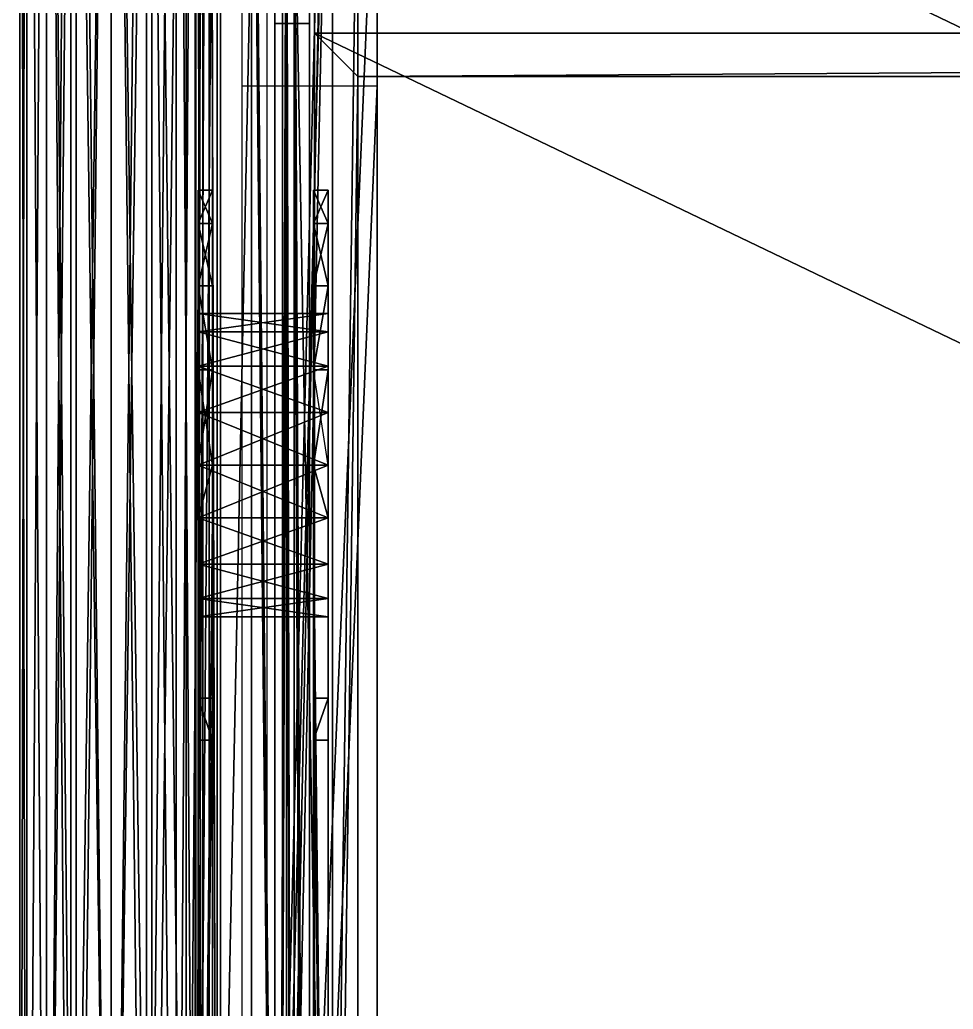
# Model space of a CAD drawing. Header units: centimetres. Extents: x -66.3 to 12.3, y -51.5 to 19.3.
# Drawn here: x -65.47 to -55.78, y -6.65 to 3.63 of the extents above; entities that cross this region are included whole.
import ezdxf

# ---------------------------------------------------------------- set-up
doc = ezdxf.new("R2010")
doc.units = ezdxf.units.CM
for name, color, linetype, true_color in [('chrom', 9, 'Continuous', 0xbebebe), ('reinweiss', 254, 'Continuous', 0xdddddd), ('rubinrot', 246, 'Continuous', 0x87122d)]:
    doc.layers.add(name, color=color, linetype=linetype, true_color=true_color)

# ---------------------------------------------------------------- blocks, each defined once
blk = doc.blocks.new('tablarseitenwinkel350_r_1BD8XMC')
at = {"layer": 'rubinrot'}
for points in [[(-0.2585, -11.675, 4.35), (-0.2585, -11.675, 0.35), (-0.2585, 16.325, 0.35)], [(-0.2585, -11.675, 4.35), (-0.2585, 16.325, 0.35), (-0.2585, 16.325, 4.35)], [(1.1415, 16.325, 4.35), (1.1415, -16.675, 4.35), (-0.2585, -16.675, 4.35)], [(-0.2585, 16.325, 4.35), (1.1415, 16.325, 4.35), (-0.2585, -16.675, 4.35)], [(-0.2585, -14.675, 4.35), (-0.2585, -14.675, 1.15), (-0.2585, -11.675, 0.35)], [(-0.2585, -14.675, 4.35), (-0.2585, -11.675, 0.35), (-0.2585, -11.675, 4.35)], [(-0.2585, -16.675, 4.35), (-0.2585, -14.675, 4.35), (-0.2585, -14.675, 1.15)], [(-0.2585, -16.675, 4.35), (-0.2585, -14.675, 1.15), (-0.2585, -16.675, 1.15)]]:
    blk.add_3dface(points, dxfattribs=at)
blk = doc.blocks.new('ausziehtablar750_350_1BD8XMC')
at = {"layer": 'rubinrot'}
for points in [[(35.3915, -17.225, -0.05), (-35.3915, -17.225, -0.05), (-35.3915, 16.775, -0.05)], [(35.3915, -17.225, -0.05), (-35.3915, 16.775, -0.05), (35.3915, 16.775, -0.05)], [(34.9415, -16.775, 2.75), (35.3915, -17.225, 2.75), (35.3915, 16.775, 2.75)], [(34.9415, -16.775, 2.75), (35.3915, 16.775, 2.75), (34.9415, 16.325, 2.75)], [(35.3915, -17.225, -0.05), (35.3915, -17.225, 2.75), (35.3915, 16.775, 2.75)], [(35.3915, 16.775, 2.75), (35.3915, -17.225, -0.05), (35.3915, 16.775, -0.05)], [(34.9415, 16.325, 2.75), (34.9415, 16.325, 0.05), (34.9415, -16.775, 0.05)], [(34.9415, 16.325, 2.75), (34.9415, -16.775, 0.05), (34.9415, -16.775, 2.75)], [(34.9415, -16.775, 2.75), (-34.9415, -16.775, 2.75), (-35.3915, -17.225, 2.75)], [(35.3915, -17.225, 2.75), (34.9415, -16.775, 2.75), (-35.3915, -17.225, 2.75)], [(34.9415, -16.775, 0.05), (-34.9415, -16.775, 0.05), (-34.9415, -16.775, 2.75)], [(34.9415, -16.775, 2.75), (34.9415, -16.775, 0.05), (-34.9415, -16.775, 2.75)], [(-35.3915, -17.225, -0.05), (35.3915, -17.225, -0.05), (35.3915, -17.225, 2.75)], [(-35.3915, -17.225, -0.05), (35.3915, -17.225, 2.75), (-35.3915, -17.225, 2.75)]]:
    blk.add_3dface(points, dxfattribs=at)
blk = doc.blocks.new('tablarseitenwinkel350_r_1BD8XMC1')
at = {"layer": 'rubinrot'}
for points in [[(-0.2585, -11.675, 4.35), (-0.2585, -11.675, 0.35), (-0.2585, 16.325, 0.35)], [(-0.2585, -11.675, 4.35), (-0.2585, 16.325, 0.35), (-0.2585, 16.325, 4.35)], [(1.1415, 16.325, 4.35), (1.1415, -16.675, 4.35), (-0.2585, -16.675, 4.35)], [(-0.2585, 16.325, 4.35), (1.1415, 16.325, 4.35), (-0.2585, -16.675, 4.35)], [(-0.2585, -14.675, 4.35), (-0.2585, -14.675, 1.15), (-0.2585, -11.675, 0.35)], [(-0.2585, -14.675, 4.35), (-0.2585, -11.675, 0.35), (-0.2585, -11.675, 4.35)]]:
    blk.add_3dface(points, dxfattribs=at)
blk = doc.blocks.new('ausziehtablar750_350_1BD8XMC1')
at = {"layer": 'rubinrot'}
for points in [[(35.3915, -17.225, -0.05), (-35.3915, -17.225, -0.05), (-35.3915, 16.775, -0.05)], [(35.3915, -17.225, -0.05), (-35.3915, 16.775, -0.05), (35.3915, 16.775, -0.05)], [(34.9415, -16.775, 2.75), (35.3915, -17.225, 2.75), (35.3915, 16.775, 2.75)], [(34.9415, -16.775, 2.75), (35.3915, 16.775, 2.75), (34.9415, 16.325, 2.75)], [(35.3915, -17.225, -0.05), (35.3915, -17.225, 2.75), (35.3915, 16.775, 2.75)], [(35.3915, 16.775, 2.75), (35.3915, -17.225, -0.05), (35.3915, 16.775, -0.05)], [(34.9415, 16.325, 2.75), (34.9415, 16.325, 0.05), (34.9415, -16.775, 0.05)], [(34.9415, 16.325, 2.75), (34.9415, -16.775, 0.05), (34.9415, -16.775, 2.75)]]:
    blk.add_3dface(points, dxfattribs=at)
blk = doc.blocks.new('blech350_750_1BD8XMC')
at = {"layer": 'reinweiss'}
for points in [[(-36.6289, -16.367, 0.6717), (-36.367, -16.6289, 0.6717), (-36.367, 16.6289, 0.6718)], [(-36.6289, -16.367, 0.6717), (-36.367, 16.6289, 0.6718), (-36.6289, 16.367, 0.6718)], [(-36.367, 16.6289, 0.6718), (-36.367, -16.6289, 0.6717), (-36.6289, -16.367, 0.6717)], [(-36.6289, 16.367, 0.6718), (-36.367, 16.6289, 0.6718), (-36.6289, -16.367, 0.6717)], [(-36.367, -16.6289, 0.6717), (36.367, -16.6289, 0.6717), (36.367, 16.6289, 0.6718)], [(-36.367, 16.6289, 0.6718), (-36.367, -16.6289, 0.6717), (36.367, 16.6289, 0.6718)], [(36.367, 16.6289, 0.6718), (36.367, -16.6289, 0.6717), (-36.367, -16.6289, 0.6717)], [(36.367, 16.6289, 0.6718), (-36.367, -16.6289, 0.6717), (-36.367, 16.6289, 0.6718)], [(-36.4837, 16.1162, 0.421), (-36.6289, -16.367, 0.6717), (-36.6289, 16.367, 0.6718)], [(-36.6289, 16.367, 0.6718), (-36.6289, -16.367, 0.6717), (-36.4837, 16.1162, 0.421)], [(-36.4837, 16.1162, 0.421), (-36.4837, -16.1162, 0.421), (-36.6289, -16.367, 0.6717)], [(-36.6289, -16.367, 0.6717), (-36.4837, -16.1162, 0.421), (-36.4837, 16.1162, 0.421)], [(-36.4837, 16.1162, 0.421), (-36.4, 15.6953, 0), (-36.4, -15.6953, 0)], [(-36.4837, -16.1162, 0.421), (-36.4837, 16.1162, 0.421), (-36.4, -15.6953, 0)], [(-36.4, -15.6953, 0), (-36.4, 15.6953, 0), (-36.4837, 16.1162, 0.421)], [(-36.4, -15.6953, 0), (-36.4837, 16.1162, 0.421), (-36.4837, -16.1162, 0.421)], [(-36.4837, 15.2743, -0.421), (-36.4, -15.6953, 0), (-36.4, 15.6953, 0)], [(-36.4, 15.6953, 0), (-36.4, -15.6953, 0), (-36.4837, 15.2743, -0.421)], [(-36.4837, 15.2743, -0.421), (-36.7222, 14.9175, -0.7778), (-36.7222, -14.9175, -0.7778)], [(-36.4837, -15.2743, -0.421), (-36.4837, 15.2743, -0.421), (-36.7222, -14.9175, -0.7778)], [(-36.7222, -14.9175, -0.7778), (-36.7222, 14.9175, -0.7778), (-36.4837, 15.2743, -0.421)], [(-36.7222, -14.9175, -0.7778), (-36.4837, 15.2743, -0.421), (-36.4837, -15.2743, -0.421)], [(-36.4837, 15.2743, -0.421), (-36.4837, -15.2743, -0.421), (-36.4, -15.6953, 0)], [(-36.4, -15.6953, 0), (-36.4837, -15.2743, -0.421), (-36.4837, 15.2743, -0.421)]]:
    blk.add_3dface(points, dxfattribs=at)
blk = doc.blocks.new('blech350_750_1BD8XMC1')
at = {"layer": 'reinweiss'}
for points in [[(-36.6289, -16.367, 0.6717), (-36.367, -16.6289, 0.6717), (-36.367, 16.6289, 0.6718)], [(-36.6289, -16.367, 0.6717), (-36.367, 16.6289, 0.6718), (-36.6289, 16.367, 0.6718)], [(-36.367, 16.6289, 0.6718), (-36.367, -16.6289, 0.6717), (-36.6289, -16.367, 0.6717)], [(-36.6289, 16.367, 0.6718), (-36.367, 16.6289, 0.6718), (-36.6289, -16.367, 0.6717)], [(-36.367, -16.6289, 0.6717), (36.367, -16.6289, 0.6717), (36.367, 16.6289, 0.6718)], [(-36.367, 16.6289, 0.6718), (-36.367, -16.6289, 0.6717), (36.367, 16.6289, 0.6718)], [(36.367, 16.6289, 0.6718), (36.367, -16.6289, 0.6717), (-36.367, -16.6289, 0.6717)], [(36.367, 16.6289, 0.6718), (-36.367, -16.6289, 0.6717), (-36.367, 16.6289, 0.6718)], [(-36.4837, 16.1162, 0.421), (-36.6289, -16.367, 0.6717), (-36.6289, 16.367, 0.6718)], [(-36.6289, 16.367, 0.6718), (-36.6289, -16.367, 0.6717), (-36.4837, 16.1162, 0.421)], [(-36.4837, 16.1162, 0.421), (-36.4837, -16.1162, 0.421), (-36.6289, -16.367, 0.6717)], [(-36.6289, -16.367, 0.6717), (-36.4837, -16.1162, 0.421), (-36.4837, 16.1162, 0.421)], [(-36.4837, 16.1162, 0.421), (-36.4, 15.6953, 0), (-36.4, -15.6953, 0)], [(-36.4837, -16.1162, 0.421), (-36.4837, 16.1162, 0.421), (-36.4, -15.6953, 0)], [(-36.4, -15.6953, 0), (-36.4, 15.6953, 0), (-36.4837, 16.1162, 0.421)], [(-36.4, -15.6953, 0), (-36.4837, 16.1162, 0.421), (-36.4837, -16.1162, 0.421)], [(-36.4837, 15.2743, -0.421), (-36.4, -15.6953, 0), (-36.4, 15.6953, 0)], [(-36.4, 15.6953, 0), (-36.4, -15.6953, 0), (-36.4837, 15.2743, -0.421)], [(-36.4837, 15.2743, -0.421), (-36.7222, 14.9175, -0.7778), (-36.7222, -14.9175, -0.7778)], [(-36.4837, -15.2743, -0.421), (-36.4837, 15.2743, -0.421), (-36.7222, -14.9175, -0.7778)], [(-36.7222, -14.9175, -0.7778), (-36.7222, 14.9175, -0.7778), (-36.4837, 15.2743, -0.421)], [(-36.7222, -14.9175, -0.7778), (-36.4837, 15.2743, -0.421), (-36.4837, -15.2743, -0.421)], [(-36.4837, 15.2743, -0.421), (-36.4837, -15.2743, -0.421), (-36.4, -15.6953, 0)], [(-36.4, -15.6953, 0), (-36.4837, -15.2743, -0.421), (-36.4837, 15.2743, -0.421)]]:
    blk.add_3dface(points, dxfattribs=at)
blk = doc.blocks.new('blech350_350_1BD8XMC1')
at = {"layer": 'reinweiss'}
for points in [[(-14.9175, 16.7222, -0.7778), (-15.2743, 16.4837, -0.421), (15.2743, 16.4837, -0.421)], [(15.2743, 16.4837, -0.421), (-15.2743, 16.4837, -0.421), (-14.9175, 16.7222, -0.7778)], [(14.9175, 16.7222, -0.7778), (-14.9175, 16.7222, -0.7778), (15.2743, 16.4837, -0.421)], [(15.2743, 16.4837, -0.421), (-14.9175, 16.7222, -0.7778), (14.9175, 16.7222, -0.7778)], [(-16.367, 16.6289, 0.6718), (16.367, 16.6289, 0.6718), (16.1162, 16.4837, 0.421)], [(-16.367, 16.6289, 0.6718), (16.1162, 16.4837, 0.421), (-16.1162, 16.4837, 0.421)], [(-16.367, -16.6289, 0.6717), (16.367, -16.6289, 0.6717), (16.367, 16.6289, 0.6718)], [(-16.367, 16.6289, 0.6718), (-16.367, -16.6289, 0.6717), (16.367, 16.6289, 0.6718)], [(16.1162, 16.4837, 0.421), (16.367, 16.6289, 0.6718), (-16.367, 16.6289, 0.6718)], [(-16.1162, 16.4837, 0.421), (16.1162, 16.4837, 0.421), (-16.367, 16.6289, 0.6718)], [(16.367, 16.6289, 0.6718), (16.367, -16.6289, 0.6717), (-16.367, -16.6289, 0.6717)], [(16.367, 16.6289, 0.6718), (-16.367, -16.6289, 0.6717), (-16.367, 16.6289, 0.6718)], [(-15.6953, 16.4, 0), (-16.1162, 16.4837, 0.421), (16.1162, 16.4837, 0.421)], [(16.1162, 16.4837, 0.421), (-16.1162, 16.4837, 0.421), (-15.6953, 16.4, 0)], [(15.6953, 16.4, 0), (-15.6953, 16.4, 0), (16.1162, 16.4837, 0.421)], [(-15.6953, 16.4, 0), (15.6953, 16.4, 0), (15.2743, 16.4837, -0.421)], [(-15.6953, 16.4, 0), (15.2743, 16.4837, -0.421), (-15.2743, 16.4837, -0.421)], [(16.1162, 16.4837, 0.421), (-15.6953, 16.4, 0), (15.6953, 16.4, 0)], [(15.2743, 16.4837, -0.421), (15.6953, 16.4, 0), (-15.6953, 16.4, 0)], [(-15.2743, 16.4837, -0.421), (15.2743, 16.4837, -0.421), (-15.6953, 16.4, 0)], [(15.6953, -16.4, 0), (16.1162, -16.4837, 0.421), (-16.1162, -16.4837, 0.421)], [(-15.6953, -16.4, 0), (15.6953, -16.4, 0), (-16.1162, -16.4837, 0.421)], [(-16.1162, -16.4837, 0.421), (16.1162, -16.4837, 0.421), (15.6953, -16.4, 0)], [(-16.1162, -16.4837, 0.421), (15.6953, -16.4, 0), (-15.6953, -16.4, 0)], [(15.6953, -16.4, 0), (-15.6953, -16.4, 0), (-15.2743, -16.4837, -0.421)], [(-15.2743, -16.4837, -0.421), (-15.6953, -16.4, 0), (15.6953, -16.4, 0)], [(15.6953, -16.4, 0), (-15.2743, -16.4837, -0.421), (15.2743, -16.4837, -0.421)], [(15.2743, -16.4837, -0.421), (-15.2743, -16.4837, -0.421), (15.6953, -16.4, 0)], [(16.367, -16.6289, 0.6717), (-16.367, -16.6289, 0.6717), (-16.1162, -16.4837, 0.421)], [(-16.1162, -16.4837, 0.421), (-16.367, -16.6289, 0.6717), (16.367, -16.6289, 0.6717)], [(16.367, -16.6289, 0.6717), (-16.1162, -16.4837, 0.421), (16.1162, -16.4837, 0.421)], [(16.1162, -16.4837, 0.421), (-16.1162, -16.4837, 0.421), (16.367, -16.6289, 0.6717)], [(14.9175, -16.7222, -0.7778), (15.2743, -16.4837, -0.421), (-15.2743, -16.4837, -0.421)], [(-14.9175, -16.7222, -0.7778), (14.9175, -16.7222, -0.7778), (-15.2743, -16.4837, -0.421)], [(-15.2743, -16.4837, -0.421), (15.2743, -16.4837, -0.421), (14.9175, -16.7222, -0.7778)], [(-15.2743, -16.4837, -0.421), (14.9175, -16.7222, -0.7778), (-14.9175, -16.7222, -0.7778)]]:
    blk.add_3dface(points, dxfattribs=at)
blk = doc.blocks.new('GeometrySelector_1BD8XMC3')
for points in [[(-0.877686, 16.367, 0.363549), (-0.95, 16.367, 0), (-0.95, -16.367, 0)], [(-0.877686, 16.367, 0.363549), (-0.95, -16.367, 0), (-0.877686, -16.367, 0.363549)], [(-0.95, 16.367, 0), (-0.877686, 16.367, -0.363549), (-0.877686, -16.367, -0.363549)], [(-0.95, 16.367, 0), (-0.877686, -16.367, -0.363549), (-0.95, -16.367, 0)], [(-0.671751, 16.367, 0.671751), (-0.877686, 16.367, 0.363549), (-0.877686, -16.367, 0.363549)], [(-0.671751, 16.367, 0.671751), (-0.877686, -16.367, 0.363549), (-0.671751, -16.367, 0.671751)], [(-0.877686, 16.367, -0.363549), (-0.671751, 16.367, -0.671751), (-0.671751, -16.367, -0.671751)], [(-0.877686, 16.367, -0.363549), (-0.671751, -16.367, -0.671751), (-0.877686, -16.367, -0.363549)], [(-0.363549, 16.367, 0.877686), (-0.671751, 16.367, 0.671751), (-0.671751, -16.367, 0.671751)], [(-0.363549, 16.367, 0.877686), (-0.671751, -16.367, 0.671751), (-0.363549, -16.367, 0.877686)], [(-0.671751, 16.367, -0.671751), (-0.363549, 16.367, -0.877686), (-0.363549, -16.367, -0.877686)], [(-0.671751, 16.367, -0.671751), (-0.363549, -16.367, -0.877686), (-0.671751, -16.367, -0.671751)], [(0, 16.367, 0.95), (-0.363549, 16.367, 0.877686), (-0.363549, -16.367, 0.877686)], [(0, 16.367, 0.95), (-0.363549, -16.367, 0.877686), (0, -16.367, 0.95)], [(-0.363549, 16.367, -0.877686), (0, 16.367, -0.95), (0, -16.367, -0.95)], [(-0.363549, 16.367, -0.877686), (0, -16.367, -0.95), (-0.363549, -16.367, -0.877686)], [(0, 16.367, -0.95), (0.363549, 16.367, -0.877686), (0.363549, -16.367, -0.877686)], [(0, 16.367, -0.95), (0.363549, -16.367, -0.877686), (0, -16.367, -0.95)], [(0.363549, 16.367, 0.877686), (0, 16.367, 0.95), (0, -16.367, 0.95)], [(0.363549, 16.367, 0.877686), (0, -16.367, 0.95), (0.363549, -16.367, 0.877686)], [(0.363549, 16.367, -0.877686), (0.671751, 16.367, -0.671751), (0.671751, -16.367, -0.671751)], [(0.363549, 16.367, -0.877686), (0.671751, -16.367, -0.671751), (0.363549, -16.367, -0.877686)], [(0.671751, 16.367, 0.671751), (0.363549, 16.367, 0.877686), (0.363549, -16.367, 0.877686)], [(0.671751, 16.367, 0.671751), (0.363549, -16.367, 0.877686), (0.671751, -16.367, 0.671751)], [(0.671751, 16.367, -0.671751), (0.877686, 16.367, -0.363549), (0.877686, -16.367, -0.363549)], [(0.671751, 16.367, -0.671751), (0.877686, -16.367, -0.363549), (0.671751, -16.367, -0.671751)], [(0.877686, 16.367, 0.363549), (0.671751, 16.367, 0.671751), (0.671751, -16.367, 0.671751)], [(0.877686, 16.367, 0.363549), (0.671751, -16.367, 0.671751), (0.877686, -16.367, 0.363549)], [(0.877686, 16.367, -0.363549), (0.95, 16.367, 0), (0.95, -16.367, 0)], [(0.877686, 16.367, -0.363549), (0.95, -16.367, 0), (0.877686, -16.367, -0.363549)], [(0.95, 16.367, 0), (0.877686, 16.367, 0.363549), (0.877686, -16.367, 0.363549)], [(0.95, 16.367, 0), (0.877686, -16.367, 0.363549), (0.95, -16.367, 0)]]:
    blk.add_3dface(points)
blk = doc.blocks.new('rohr350_1BD8XMC')
at = {"layer": 'chrom'}
blk.add_blockref('GeometrySelector_1BD8XMC3', (0, 0), dxfattribs=at)
blk = doc.blocks.new('rohr350_1BD8XMC3')
at = {"layer": 'chrom'}
blk.add_blockref('GeometrySelector_1BD8XMC3', (0, 0), dxfattribs=at)

msp = doc.modelspace()

# ---------------------------------------------------------------- linework, layer by layer
at = {"layer": 'chrom'}
for points in [[(-62.82, 16.675, 15.55), (-62.82, -16.675, 15.55), (-63.5, -16.675, 15.75)], [(-63.5, 16.675, 15.75), (-62.82, 16.675, 15.55), (-63.5, -16.675, 15.75)], [(-62.82, 16.675, 20.45), (-62.82, -16.675, 20.45), (-63.5, -16.675, 20.25)], [(-63.5, 16.675, 20.25), (-62.82, 16.675, 20.45), (-63.5, -16.675, 20.25)], [(-63.5, -16.675, 20.25), (-63.5, 16.675, 20.25), (-63.5, 16.675, 15.75)], [(-63.5, -16.675, 15.75), (-63.5, -16.675, 20.25), (-63.5, 16.675, 15.75)], [(-62.82, 16.675, 24.55), (-62.82, -16.675, 24.55), (-63.5, -16.675, 24.75)], [(-63.5, 16.675, 24.75), (-62.82, 16.675, 24.55), (-63.5, -16.675, 24.75)], [(-62.82, 16.675, 29.45), (-62.82, -16.675, 29.45), (-63.5, -16.675, 29.25)], [(-63.5, 16.675, 29.25), (-62.82, 16.675, 29.45), (-63.5, -16.675, 29.25)], [(-63.5, -16.675, 29.25), (-63.5, 16.675, 29.25), (-63.5, 16.675, 24.75)], [(-63.5, -16.675, 24.75), (-63.5, -16.675, 29.25), (-63.5, 16.675, 24.75)], [(-62.82, 16.675, 15.55), (-62.22, 16.675, 15.55), (-62.22, -16.675, 15.55)], [(-62.82, 16.675, 15.55), (-62.22, -16.675, 15.55), (-62.82, -16.675, 15.55)], [(-62.82, 16.675, 20.45), (-62.22, 16.675, 20.45), (-62.22, -16.675, 20.45)], [(-62.82, 16.675, 20.45), (-62.22, -16.675, 20.45), (-62.82, -16.675, 20.45)], [(-62.82, 16.675, 24.55), (-62.22, 16.675, 24.55), (-62.22, -16.675, 24.55)], [(-62.82, 16.675, 24.55), (-62.22, -16.675, 24.55), (-62.82, -16.675, 24.55)], [(-62.82, 16.675, 29.45), (-62.22, 16.675, 29.45), (-62.22, -16.675, 29.45)], [(-62.82, 16.675, 29.45), (-62.22, -16.675, 29.45), (-62.82, -16.675, 29.45)], [(-62.22, 16.675, 15.75), (-62.22, -16.675, 15.75), (-62.22, -16.675, 15.55)], [(-62.22, 16.675, 15.55), (-62.22, 16.675, 15.75), (-62.22, -16.675, 15.55)], [(-62.22, -16.675, 20.45), (-62.22, -16.675, 20.25), (-62.22, 16.675, 20.25)], [(-62.22, -16.675, 20.45), (-62.22, 16.675, 20.25), (-62.22, 16.675, 20.45)], [(-62.22, 16.675, 24.75), (-62.22, -16.675, 24.75), (-62.22, -16.675, 24.55)], [(-62.22, 16.675, 24.55), (-62.22, 16.675, 24.75), (-62.22, -16.675, 24.55)], [(-62.22, -16.675, 29.45), (-62.22, -16.675, 29.25), (-62.22, 16.675, 29.25)], [(-62.22, -16.675, 29.45), (-62.22, 16.675, 29.25), (-62.22, 16.675, 29.45)], [(-62.22, 10.798, 25.15), (-62.22, -21.902, 25.15), (-63.06, -21.902, 25.15)], [(-63.06, 10.798, 25.15), (-62.22, 10.798, 25.15), (-63.06, -21.902, 25.15)], [(-62.74, -21.902, 26.55), (-62.74, 10.798, 26.55), (-63.06, 10.798, 26.35)], [(-63.06, -21.902, 26.35), (-62.74, -21.902, 26.55), (-63.06, 10.798, 26.35)], [(-63.06, -21.902, 25.15), (-63.06, -21.902, 26.35), (-63.06, 10.798, 26.35)], [(-63.06, -21.902, 25.15), (-63.06, 10.798, 26.35), (-63.06, 10.798, 25.15)], [(-62.74, -21.902, 27.45), (-62.74, 10.798, 27.45), (-63.06, 10.798, 27.65)], [(-63.06, -21.902, 27.65), (-62.74, -21.902, 27.45), (-63.06, 10.798, 27.65)], [(-63.06, -21.902, 28.85), (-63.06, -21.902, 27.65), (-63.06, 10.798, 27.65)], [(-63.06, -21.902, 28.85), (-63.06, 10.798, 27.65), (-63.06, 10.798, 28.85)], [(-63.06, -21.902, 28.85), (-62.22, -21.902, 28.85), (-62.22, 10.798, 28.85)], [(-63.06, -21.902, 28.85), (-62.22, 10.798, 28.85), (-63.06, 10.798, 28.85)], [(-62.22, 10.798, 28.65), (-62.22, -21.902, 28.65), (-62.9, -21.902, 28.65)], [(-62.9, 10.798, 28.65), (-62.22, 10.798, 28.65), (-62.9, -21.902, 28.65)], [(-62.74, -21.902, 27.45), (-62.74, -21.902, 26.55), (-62.74, 10.798, 26.55)], [(-62.74, -21.902, 27.45), (-62.74, 10.798, 26.55), (-62.74, 10.798, 27.45)], [(-62.22, 10.798, 25.15), (-62.22, 10.798, 25.35), (-62.22, -21.902, 25.35)], [(-62.22, 10.798, 25.15), (-62.22, -21.902, 25.35), (-62.22, -21.902, 25.15)], [(-62.22, -21.902, 28.65), (-62.22, 10.798, 28.65), (-62.22, 10.798, 28.85)], [(-62.22, -21.902, 28.85), (-62.22, -21.902, 28.65), (-62.22, 10.798, 28.85)], [(-62.22, 9.157, 16.15), (-62.22, -23.543, 16.15), (-63.06, -23.543, 16.15)], [(-63.06, 9.157, 16.15), (-62.22, 9.157, 16.15), (-63.06, -23.543, 16.15)], [(-62.74, -23.543, 17.55), (-62.74, 9.157, 17.55), (-63.06, 9.157, 17.35)], [(-63.06, -23.543, 17.35), (-62.74, -23.543, 17.55), (-63.06, 9.157, 17.35)], [(-63.06, -23.543, 16.15), (-63.06, -23.543, 17.35), (-63.06, 9.157, 17.35)], [(-63.06, -23.543, 16.15), (-63.06, 9.157, 17.35), (-63.06, 9.157, 16.15)], [(-62.74, -23.543, 18.45), (-62.74, 9.157, 18.45), (-63.06, 9.157, 18.65)], [(-63.06, -23.543, 18.65), (-62.74, -23.543, 18.45), (-63.06, 9.157, 18.65)], [(-63.06, -23.543, 19.85), (-63.06, -23.543, 18.65), (-63.06, 9.157, 18.65)], [(-63.06, -23.543, 19.85), (-63.06, 9.157, 18.65), (-63.06, 9.157, 19.85)], [(-63.06, -23.543, 19.85), (-62.22, -23.543, 19.85), (-62.22, 9.157, 19.85)], [(-63.06, -23.543, 19.85), (-62.22, 9.157, 19.85), (-63.06, 9.157, 19.85)], [(-62.22, 9.157, 19.65), (-62.22, -23.543, 19.65), (-62.9, -23.543, 19.65)], [(-62.9, 9.157, 19.65), (-62.22, 9.157, 19.65), (-62.9, -23.543, 19.65)], [(-62.74, -23.543, 18.45), (-62.74, -23.543, 17.55), (-62.74, 9.157, 17.55)], [(-62.74, -23.543, 18.45), (-62.74, 9.157, 17.55), (-62.74, 9.157, 18.45)], [(-62.22, 9.157, 16.15), (-62.22, 9.157, 16.35), (-62.22, -23.543, 16.35)], [(-62.22, 9.157, 16.15), (-62.22, -23.543, 16.35), (-62.22, -23.543, 16.15)], [(-62.22, -23.543, 19.65), (-62.22, 9.157, 19.65), (-62.22, 9.157, 19.85)], [(-62.22, -23.543, 19.85), (-62.22, -23.543, 19.65), (-62.22, 9.157, 19.85)], [(-62.82, -27.13, 25.85), (-62.82, 6.87, 25.85), (-62.7, 6.87, 25.85)], [(-62.7, -27.13, 25.85), (-62.82, -27.13, 25.85), (-62.7, 6.87, 25.85)], [(-62.82, -27.13, 25.85), (-62.82, -27.13, 26.05), (-62.82, 6.87, 26.05)], [(-62.82, -27.13, 25.85), (-62.82, 6.87, 26.05), (-62.82, 6.87, 25.85)], [(-62.82, 6.87, 27.95), (-62.82, -27.13, 27.95), (-62.82, -27.13, 28.15)], [(-62.82, 6.87, 28.15), (-62.82, 6.87, 27.95), (-62.82, -27.13, 28.15)], [(-62.7, 6.87, 28.15), (-62.82, 6.87, 28.15), (-62.82, -27.13, 28.15)], [(-62.7, 6.87, 28.15), (-62.82, -27.13, 28.15), (-62.7, -27.13, 28.15)], [(-62.62, -27.13, 25.75), (-62.7, -27.13, 25.85), (-62.7, 6.87, 25.85)], [(-62.62, -27.13, 25.75), (-62.7, 6.87, 25.85), (-62.62, 6.87, 25.75)], [(-62.7, 6.87, 28.15), (-62.7, -27.13, 28.15), (-62.62, -27.13, 28.25)], [(-62.62, 6.87, 28.25), (-62.7, 6.87, 28.15), (-62.62, -27.13, 28.25)], [(-62.62, 6.87, 25.75), (-62.46, 6.87, 25.75), (-62.46, -27.13, 25.75)], [(-62.62, 6.87, 25.75), (-62.46, -27.13, 25.75), (-62.62, -27.13, 25.75)], [(-62.46, -27.13, 28.25), (-62.46, 6.87, 28.25), (-62.62, 6.87, 28.25)], [(-62.62, -27.13, 28.25), (-62.46, -27.13, 28.25), (-62.62, 6.87, 28.25)], [(-62.46, 6.87, 28.25), (-62.46, -27.13, 28.25), (-62.46, -27.13, 25.75)], [(-62.46, 6.87, 25.75), (-62.46, 6.87, 28.25), (-62.46, -27.13, 25.75)], [(-62.7, 3.589, 16.85), (-62.82, 3.589, 16.85), (-62.82, 3.589, 17.05)], [(-62.7, 3.589, 16.85), (-62.82, 3.589, 17.05), (-62.7, 3.589, 17.05)], [(-62.82, -30.411, 16.85), (-62.82, 3.589, 16.85), (-62.7, 3.589, 16.85)], [(-62.7, -30.411, 16.85), (-62.82, -30.411, 16.85), (-62.7, 3.589, 16.85)], [(-62.82, -30.411, 16.85), (-62.82, -30.411, 17.05), (-62.82, 3.589, 17.05)], [(-62.82, -30.411, 16.85), (-62.82, 3.589, 17.05), (-62.82, 3.589, 16.85)], [(-62.82, 3.589, 18.95), (-62.82, -30.411, 18.95), (-62.82, -30.411, 19.15)], [(-62.82, 3.589, 19.15), (-62.82, 3.589, 18.95), (-62.82, -30.411, 19.15)], [(-62.7, 3.589, 19.15), (-62.82, 3.589, 19.15), (-62.82, -30.411, 19.15)], [(-62.7, 3.589, 19.15), (-62.82, -30.411, 19.15), (-62.7, -30.411, 19.15)], [(-62.82, 3.589, 18.95), (-62.82, 3.589, 19.15), (-62.7, 3.589, 19.15)], [(-62.7, 3.589, 18.95), (-62.82, 3.589, 18.95), (-62.7, 3.589, 19.15)], [(-62.62, 3.589, 16.75), (-62.7, 3.589, 16.85), (-62.7, 3.589, 17.05)], [(-62.62, 3.589, 16.75), (-62.7, 3.589, 17.05), (-62.62, 3.589, 16.95)], [(-62.62, -30.411, 16.75), (-62.7, -30.411, 16.85), (-62.7, 3.589, 16.85)], [(-62.62, -30.411, 16.75), (-62.7, 3.589, 16.85), (-62.62, 3.589, 16.75)], [(-62.7, 3.589, 19.15), (-62.7, -30.411, 19.15), (-62.62, -30.411, 19.25)], [(-62.62, 3.589, 19.25), (-62.7, 3.589, 19.15), (-62.62, -30.411, 19.25)], [(-62.7, 3.589, 18.95), (-62.7, 3.589, 19.15), (-62.62, 3.589, 19.25)], [(-62.62, 3.589, 19.05), (-62.7, 3.589, 18.95), (-62.62, 3.589, 19.25)], [(-62.46, 3.589, 16.75), (-62.62, 3.589, 16.75), (-62.62, 3.589, 16.95)], [(-62.46, 3.589, 16.75), (-62.62, 3.589, 16.95), (-62.54, 3.589, 16.95)], [(-62.62, 3.589, 16.75), (-62.46, 3.589, 16.75), (-62.46, -30.411, 16.75)], [(-62.62, 3.589, 16.75), (-62.46, -30.411, 16.75), (-62.62, -30.411, 16.75)], [(-62.46, -30.411, 19.25), (-62.46, 3.589, 19.25), (-62.62, 3.589, 19.25)], [(-62.62, -30.411, 19.25), (-62.46, -30.411, 19.25), (-62.62, 3.589, 19.25)], [(-62.62, 3.589, 19.05), (-62.62, 3.589, 19.25), (-62.46, 3.589, 19.25)], [(-62.54, 3.589, 19.05), (-62.62, 3.589, 19.05), (-62.46, 3.589, 19.25)], [(-62.54, 3.589, 16.95), (-62.54, 3.589, 19.05), (-62.46, 3.589, 19.25)], [(-62.46, 3.589, 16.75), (-62.54, 3.589, 16.95), (-62.46, 3.589, 19.25)], [(-62.46, 3.589, 19.25), (-62.46, -30.411, 19.25), (-62.46, -30.411, 16.75)], [(-62.46, 3.589, 16.75), (-62.46, 3.589, 19.25), (-62.46, -30.411, 16.75)], [(-63.617, 1.856, 7.754), (-63.617, 0.576, 7.528), (-63.617, 0.386, 8.05)], [(-63.617, 1.511, 8.7), (-63.617, 1.856, 7.754), (-63.617, 0.386, 8.05)], [(-63.617, 1.856, 6.746), (-63.617, 0.576, 6.972), (-63.617, 0.576, 7.528)], [(-63.617, 1.856, 7.754), (-63.617, 1.856, 6.746), (-63.617, 0.576, 7.528)], [(-63.617, 1.856, 6.746), (-63.617, 1.511, 5.8), (-63.617, 0.576, 6.972)], [(-63.617, 1.511, 8.7), (-63.467, 1.511, 8.7), (-63.467, 1.856, 7.754)], [(-63.617, 1.511, 8.7), (-63.467, 1.856, 7.754), (-63.617, 1.856, 7.754)], [(-63.617, 1.856, 7.754), (-63.467, 1.856, 7.754), (-63.467, 1.856, 6.746)], [(-63.617, 1.856, 7.754), (-63.467, 1.856, 6.746), (-63.617, 1.856, 6.746)], [(-63.617, 1.856, 6.746), (-63.467, 1.856, 6.746), (-63.467, 1.511, 5.8)], [(-63.617, 1.856, 6.746), (-63.467, 1.511, 5.8), (-63.617, 1.511, 5.8)], [(-63.467, 0.576, 6.972), (-63.467, 1.511, 5.8), (-63.467, 1.856, 6.746)], [(-63.467, 0.576, 7.528), (-63.467, 0.576, 6.972), (-63.467, 1.856, 6.746)], [(-63.467, 0.576, 7.528), (-63.467, 1.856, 6.746), (-63.467, 1.856, 7.754)], [(-63.467, 0.386, 8.05), (-63.467, 0.576, 7.528), (-63.467, 1.856, 7.754)], [(-63.467, 0.386, 8.05), (-63.467, 1.856, 7.754), (-63.467, 1.511, 8.7)], [(-62.417, 1.511, 5.8), (-62.417, 1.856, 6.746), (-62.267, 1.856, 6.746)], [(-62.267, 1.511, 5.8), (-62.417, 1.511, 5.8), (-62.267, 1.856, 6.746)], [(-62.417, 1.856, 6.746), (-62.417, 1.856, 7.754), (-62.267, 1.856, 7.754)], [(-62.267, 1.856, 6.746), (-62.417, 1.856, 6.746), (-62.267, 1.856, 7.754)], [(-62.417, 1.856, 7.754), (-62.417, 1.511, 8.7), (-62.267, 1.511, 8.7)], [(-62.267, 1.856, 7.754), (-62.417, 1.856, 7.754), (-62.267, 1.511, 8.7)], [(-62.417, 1.856, 7.754), (-62.417, 0.576, 7.528), (-62.417, 0.386, 8.05)], [(-62.417, 1.511, 8.7), (-62.417, 1.856, 7.754), (-62.417, 0.386, 8.05)], [(-62.417, 1.856, 6.746), (-62.417, 0.576, 6.972), (-62.417, 0.576, 7.528)], [(-62.417, 1.856, 7.754), (-62.417, 1.856, 6.746), (-62.417, 0.576, 7.528)], [(-62.417, 1.856, 6.746), (-62.417, 1.511, 5.8), (-62.417, 0.576, 6.972)], [(-62.267, 0.576, 6.972), (-62.267, 1.511, 5.8), (-62.267, 1.856, 6.746)], [(-62.267, 0.576, 7.528), (-62.267, 0.576, 6.972), (-62.267, 1.856, 6.746)], [(-62.267, 0.576, 7.528), (-62.267, 1.856, 6.746), (-62.267, 1.856, 7.754)], [(-62.267, 0.386, 8.05), (-62.267, 0.576, 7.528), (-62.267, 1.856, 7.754)], [(-62.267, 0.386, 8.05), (-62.267, 1.856, 7.754), (-62.267, 1.511, 8.7)], [(-63.617, 0.386, 8.05), (-63.617, 0.864, 9.472), (-63.617, 1.511, 8.7)], [(-63.617, 1.511, 5.8), (-63.617, 0.386, 6.45), (-63.617, 0.576, 6.972)], [(-63.617, 1.511, 5.8), (-63.617, 0.864, 5.028), (-63.617, 0.386, 6.45)], [(-63.617, 0.864, 9.472), (-63.467, 0.864, 9.472), (-63.467, 1.511, 8.7)], [(-63.617, 0.864, 9.472), (-63.467, 1.511, 8.7), (-63.617, 1.511, 8.7)], [(-63.467, 0.864, 5.028), (-63.617, 0.864, 5.028), (-63.617, 1.511, 5.8)], [(-63.467, 1.511, 5.8), (-63.467, 0.864, 5.028), (-63.617, 1.511, 5.8)], [(-63.467, 0.386, 6.45), (-63.467, 0.864, 5.028), (-63.467, 1.511, 5.8)], [(-63.467, 0.576, 6.972), (-63.467, 0.386, 6.45), (-63.467, 1.511, 5.8)], [(-63.467, 1.511, 8.7), (-63.467, 0.864, 9.472), (-63.467, 0.386, 8.05)], [(-62.267, 1.511, 5.8), (-62.267, 0.864, 5.028), (-62.417, 0.864, 5.028)], [(-62.267, 1.511, 5.8), (-62.417, 0.864, 5.028), (-62.417, 1.511, 5.8)], [(-62.417, 1.511, 8.7), (-62.417, 0.864, 9.472), (-62.267, 0.864, 9.472)], [(-62.267, 1.511, 8.7), (-62.417, 1.511, 8.7), (-62.267, 0.864, 9.472)], [(-62.417, 0.386, 8.05), (-62.417, 0.864, 9.472), (-62.417, 1.511, 8.7)], [(-62.417, 1.511, 5.8), (-62.417, 0.386, 6.45), (-62.417, 0.576, 6.972)], [(-62.417, 1.511, 5.8), (-62.417, 0.864, 5.028), (-62.417, 0.386, 6.45)], [(-62.267, 0.386, 6.45), (-62.267, 0.864, 5.028), (-62.267, 1.511, 5.8)], [(-62.267, 0.576, 6.972), (-62.267, 0.386, 6.45), (-62.267, 1.511, 5.8)], [(-62.267, 0.386, 8.05), (-62.267, 0.864, 9.472), (-62.267, 1.511, 8.7)], [(-63.617, 0.864, 9.472), (-63.617, 0.028, 8.476), (-63.617, -0.453, 8.754)], [(-63.617, -0.008, 9.975), (-63.617, 0.864, 9.472), (-63.617, -0.453, 8.754)], [(-63.617, 0.386, 8.05), (-63.617, 0.028, 8.476), (-63.617, 0.864, 9.472)], [(-63.617, 0.864, 5.028), (-63.617, 0.028, 6.024), (-63.617, 0.386, 6.45)], [(-63.617, 0.864, 5.028), (-63.617, -0.008, 4.525), (-63.617, 0.028, 6.024)], [(-63.617, 0.864, 9.472), (-63.617, -0.008, 9.975), (-63.467, -0.008, 9.975)], [(-63.467, 0.864, 9.472), (-63.617, 0.864, 9.472), (-63.467, -0.008, 9.975)], [(-63.617, 0.864, 5.028), (-63.467, 0.864, 5.028), (-63.467, -0.008, 4.525)], [(-63.617, 0.864, 5.028), (-63.467, -0.008, 4.525), (-63.617, -0.008, 4.525)], [(-63.467, 0.028, 6.024), (-63.467, -0.008, 4.525), (-63.467, 0.864, 5.028)], [(-63.467, 0.386, 6.45), (-63.467, 0.028, 6.024), (-63.467, 0.864, 5.028)], [(-63.467, 0.864, 9.472), (-63.467, 0.028, 8.476), (-63.467, 0.386, 8.05)], [(-63.467, 0.864, 9.472), (-63.467, 0.028, 8.476), (-63.467, -0.453, 8.754)], [(-63.467, -0.453, 8.754), (-63.467, 0.864, 9.472), (-63.467, -0.008, 9.975)], [(-62.417, -0.008, 4.525), (-62.417, 0.864, 5.028), (-62.267, 0.864, 5.028)], [(-62.267, -0.008, 4.525), (-62.417, -0.008, 4.525), (-62.267, 0.864, 5.028)], [(-62.417, -0.008, 9.975), (-62.267, -0.008, 9.975), (-62.267, 0.864, 9.472)], [(-62.417, -0.008, 9.975), (-62.267, 0.864, 9.472), (-62.417, 0.864, 9.472)], [(-62.417, 0.864, 9.472), (-62.417, 0.028, 8.476), (-62.417, -0.453, 8.754)], [(-62.417, -0.008, 9.975), (-62.417, 0.864, 9.472), (-62.417, -0.453, 8.754)], [(-62.417, 0.386, 8.05), (-62.417, 0.028, 8.476), (-62.417, 0.864, 9.472)], [(-62.417, 0.864, 5.028), (-62.417, 0.028, 6.024), (-62.417, 0.386, 6.45)], [(-62.417, 0.864, 5.028), (-62.417, -0.008, 4.525), (-62.417, 0.028, 6.024)], [(-62.267, 0.028, 6.024), (-62.267, -0.008, 4.525), (-62.267, 0.864, 5.028)], [(-62.267, 0.386, 6.45), (-62.267, 0.028, 6.024), (-62.267, 0.864, 5.028)], [(-62.267, 0.386, 8.05), (-62.267, 0.028, 8.476), (-62.267, 0.864, 9.472)], [(-62.267, -0.453, 8.754), (-62.267, 0.028, 8.476), (-62.267, 0.864, 9.472)], [(-62.267, -0.453, 8.754), (-62.267, 0.864, 9.472), (-62.267, -0.008, 9.975)], [(-62.267, 0.576, 7.528), (-62.267, 0.576, 6.972), (-63.617, 0.576, 6.972)], [(-62.267, 0.576, 7.528), (-63.617, 0.576, 6.972), (-63.617, 0.576, 7.528)], [(-63.617, 0.386, 8.05), (-63.617, 0.576, 7.528), (-62.267, 0.576, 7.528)], [(-63.617, 0.386, 8.05), (-62.267, 0.576, 7.528), (-62.267, 0.386, 8.05)], [(-62.267, 0.576, 6.972), (-62.267, 0.386, 6.45), (-63.617, 0.386, 6.45)], [(-63.617, 0.576, 6.972), (-63.617, 0.386, 6.45), (-62.267, 0.576, 6.972)], [(-63.617, 0.576, 6.972), (-63.617, 0.386, 6.45), (-62.267, 0.386, 6.45)], [(-63.617, 0.576, 6.972), (-62.267, 0.386, 6.45), (-62.267, 0.576, 6.972)], [(-63.617, 0.576, 7.528), (-62.267, 0.576, 7.528), (-62.267, 0.386, 8.05)], [(-62.267, 0.386, 8.05), (-63.617, 0.576, 7.528), (-63.617, 0.386, 8.05)], [(-63.617, 0.576, 7.528), (-63.617, 0.576, 6.972), (-62.267, 0.576, 6.972)], [(-63.617, 0.576, 7.528), (-62.267, 0.576, 6.972), (-62.267, 0.576, 7.528)], [(-63.617, 0.028, 8.476), (-62.267, 0.028, 8.476), (-62.267, 0.386, 8.05)], [(-63.617, 0.028, 8.476), (-62.267, 0.386, 8.05), (-63.617, 0.386, 8.05)], [(-63.617, 0.386, 6.45), (-62.267, 0.386, 6.45), (-62.267, 0.028, 6.024)], [(-63.617, 0.386, 6.45), (-62.267, 0.028, 6.024), (-63.617, 0.028, 6.024)], [(-62.267, 0.386, 6.45), (-63.617, 0.386, 6.45), (-63.617, 0.028, 6.024)], [(-62.267, 0.386, 6.45), (-63.617, 0.028, 6.024), (-62.267, 0.028, 6.024)], [(-62.267, 0.028, 8.476), (-63.617, 0.028, 8.476), (-63.617, 0.386, 8.05)], [(-62.267, 0.028, 8.476), (-63.617, 0.386, 8.05), (-62.267, 0.386, 8.05)], [(-62.267, -0.453, 8.754), (-62.267, 0.028, 8.476), (-63.617, 0.028, 8.476)], [(-62.267, -0.453, 8.754), (-63.617, 0.028, 8.476), (-63.617, -0.453, 8.754)], [(-63.617, 0.028, 6.024), (-63.617, -0.453, 5.746), (-62.267, -0.453, 5.746)], [(-63.617, 0.028, 6.024), (-62.267, -0.453, 5.746), (-62.267, 0.028, 6.024)], [(-63.617, -0.008, 4.525), (-63.617, -0.453, 5.746), (-63.617, 0.028, 6.024)], [(-62.267, 0.028, 6.024), (-62.267, -0.453, 5.746), (-63.617, -0.453, 5.746)], [(-62.267, 0.028, 6.024), (-63.617, -0.453, 5.746), (-63.617, 0.028, 6.024)], [(-63.617, -0.453, 8.754), (-63.617, 0.028, 8.476), (-62.267, 0.028, 8.476)], [(-63.617, -0.453, 8.754), (-62.267, 0.028, 8.476), (-62.267, -0.453, 8.754)], [(-63.467, 0.028, 6.024), (-63.467, -0.453, 5.746), (-63.467, -0.008, 4.525)], [(-62.417, -0.008, 4.525), (-62.417, -0.453, 5.746), (-62.417, 0.028, 6.024)], [(-62.267, 0.028, 6.024), (-62.267, -0.453, 5.746), (-62.267, -0.008, 4.525)], [(-63.617, -0.008, 9.975), (-63.617, -0.453, 8.754), (-63.617, -1, 10.15)], [(-63.617, -0.008, 4.525), (-63.617, -1, 4.35), (-63.617, -1, 5.65)], [(-63.617, -0.453, 5.746), (-63.617, -0.008, 4.525), (-63.617, -1, 5.65)], [(-63.617, -1, 10.15), (-63.467, -1, 10.15), (-63.467, -0.008, 9.975)], [(-63.617, -1, 10.15), (-63.467, -0.008, 9.975), (-63.617, -0.008, 9.975)], [(-63.617, -0.008, 4.525), (-63.467, -0.008, 4.525), (-63.467, -1, 4.35)], [(-63.617, -0.008, 4.525), (-63.467, -1, 4.35), (-63.617, -1, 4.35)], [(-63.467, -1, 5.65), (-63.467, -1, 4.35), (-63.467, -0.008, 4.525)], [(-63.467, -1, 5.65), (-63.467, -0.008, 4.525), (-63.467, -0.453, 5.746)], [(-63.467, -1, 10.15), (-63.467, -0.453, 8.754), (-63.467, -0.008, 9.975)], [(-62.417, -1, 4.35), (-62.417, -0.008, 4.525), (-62.267, -0.008, 4.525)], [(-62.267, -1, 4.35), (-62.417, -1, 4.35), (-62.267, -0.008, 4.525)], [(-62.417, -0.008, 9.975), (-62.417, -1, 10.15), (-62.267, -1, 10.15)], [(-62.267, -1, 10.15), (-62.417, -0.008, 9.975), (-62.267, -0.008, 9.975)], [(-62.417, -1, 10.15), (-62.417, -0.453, 8.754), (-62.417, -0.008, 9.975)], [(-62.417, -0.008, 4.525), (-62.417, -1, 4.35), (-62.417, -1, 5.65)], [(-62.417, -0.453, 5.746), (-62.417, -0.008, 4.525), (-62.417, -1, 5.65)], [(-62.267, -1, 5.65), (-62.267, -1, 4.35), (-62.267, -0.008, 4.525)], [(-62.267, -1, 5.65), (-62.267, -0.008, 4.525), (-62.267, -0.453, 5.746)], [(-62.267, -1, 10.15), (-62.267, -0.453, 8.754), (-62.267, -0.008, 9.975)], [(-63.617, -1, 8.85), (-63.617, -0.453, 8.754), (-62.267, -0.453, 8.754)], [(-63.617, -1, 8.85), (-62.267, -0.453, 8.754), (-62.267, -1, 8.85)], [(-63.617, -0.453, 5.746), (-63.617, -1, 5.65), (-62.267, -1, 5.65)], [(-63.617, -0.453, 5.746), (-62.267, -1, 5.65), (-62.267, -0.453, 5.746)], [(-63.617, -0.453, 8.754), (-63.617, -1, 8.85), (-63.617, -1, 10.15)], [(-62.267, -0.453, 5.746), (-62.267, -1, 5.65), (-63.617, -1, 5.65)], [(-62.267, -0.453, 5.746), (-63.617, -1, 5.65), (-63.617, -0.453, 5.746)], [(-62.267, -1, 8.85), (-62.267, -0.453, 8.754), (-63.617, -0.453, 8.754)], [(-62.267, -1, 8.85), (-63.617, -0.453, 8.754), (-63.617, -1, 8.85)], [(-63.467, -1, 10.15), (-63.467, -1, 8.85), (-63.467, -0.453, 8.754)], [(-62.417, -0.453, 8.754), (-62.417, -1, 8.85), (-62.417, -1, 10.15)], [(-62.267, -1, 10.15), (-62.267, -1, 8.85), (-62.267, -0.453, 8.754)], [(-62.267, -1.547, 8.754), (-62.267, -1, 8.85), (-63.617, -1, 8.85)], [(-63.617, -1, 8.85), (-62.267, -1.547, 8.754), (-63.617, -1.547, 8.754)], [(-63.617, -1, 5.65), (-62.267, -1, 5.65), (-62.267, -1.547, 5.746)], [(-63.617, -1, 5.65), (-62.267, -1.547, 5.746), (-63.617, -1.547, 5.746)], [(-63.617, -1.547, 5.746), (-63.617, -1, 5.65), (-63.617, -1, 4.35)], [(-63.617, -1.547, 5.746), (-63.617, -1, 4.35), (-63.617, -1.547, 4.35)], [(-63.617, -1, 8.85), (-63.617, -1.547, 8.754), (-63.617, -1.547, 10.15)], [(-63.617, -1, 10.15), (-63.617, -1, 8.85), (-63.617, -1.547, 10.15)], [(-63.617, -1.547, 10.15), (-63.467, -1.547, 10.15), (-63.467, -1, 10.15)], [(-63.617, -1.547, 10.15), (-63.467, -1, 10.15), (-63.617, -1, 10.15)], [(-63.617, -1.547, 4.35), (-63.617, -1, 4.35), (-63.467, -1, 4.35)], [(-63.467, -1.547, 4.35), (-63.617, -1.547, 4.35), (-63.467, -1, 4.35)], [(-62.267, -1, 5.65), (-63.617, -1, 5.65), (-63.617, -1.547, 5.746)], [(-62.267, -1, 5.65), (-63.617, -1.547, 5.746), (-62.267, -1.547, 5.746)], [(-62.267, -1, 8.85), (-63.617, -1, 8.85), (-63.617, -1.547, 8.754)], [(-62.267, -1, 8.85), (-63.617, -1.547, 8.754), (-62.267, -1.547, 8.754)], [(-63.467, -1.547, 10.15), (-63.467, -1.547, 8.754), (-63.467, -1, 8.85)], [(-63.467, -1.547, 10.15), (-63.467, -1, 8.85), (-63.467, -1, 10.15)], [(-63.467, -1, 4.35), (-63.467, -1, 5.65), (-63.467, -1.547, 5.746)], [(-63.467, -1.547, 4.35), (-63.467, -1, 4.35), (-63.467, -1.547, 5.746)], [(-62.417, -1, 4.35), (-62.267, -1, 4.35), (-62.267, -1.547, 4.35)], [(-62.417, -1, 4.35), (-62.267, -1.547, 4.35), (-62.417, -1.547, 4.35)], [(-62.417, -1, 10.15), (-62.417, -1.547, 10.15), (-62.267, -1.547, 10.15)], [(-62.267, -1, 10.15), (-62.417, -1, 10.15), (-62.267, -1.547, 10.15)], [(-62.417, -1.547, 5.746), (-62.417, -1, 5.65), (-62.417, -1, 4.35)], [(-62.417, -1.547, 5.746), (-62.417, -1, 4.35), (-62.417, -1.547, 4.35)], [(-62.417, -1, 8.85), (-62.417, -1.547, 8.754), (-62.417, -1.547, 10.15)], [(-62.417, -1, 10.15), (-62.417, -1, 8.85), (-62.417, -1.547, 10.15)], [(-62.267, -1.547, 10.15), (-62.267, -1.547, 8.754), (-62.267, -1, 8.85)], [(-62.267, -1.547, 10.15), (-62.267, -1, 8.85), (-62.267, -1, 10.15)], [(-62.267, -1, 4.35), (-62.267, -1, 5.65), (-62.267, -1.547, 5.746)], [(-62.267, -1.547, 4.35), (-62.267, -1, 4.35), (-62.267, -1.547, 5.746)], [(-63.617, -1.547, 8.754), (-63.617, -2.028, 8.476), (-62.267, -2.028, 8.476)], [(-62.267, -2.028, 8.476), (-63.617, -1.547, 8.754), (-62.267, -1.547, 8.754)], [(-63.617, -1.547, 5.746), (-63.617, -2.028, 6.024), (-62.267, -2.028, 6.024)], [(-63.617, -1.547, 5.746), (-62.267, -2.028, 6.024), (-62.267, -1.547, 5.746)], [(-63.467, -1.547, 10.15), (-63.617, -1.547, 10.15), (-63.617, -16, 10.15)], [(-63.467, -1.547, 10.15), (-63.617, -16, 10.15), (-63.467, -16, 10.15)], [(-63.617, -2.028, 6.024), (-63.617, -1.547, 5.746), (-63.617, -1.547, 4.35)], [(-63.617, -2.028, 6.024), (-63.617, -1.547, 4.35), (-63.617, -2.028, 4.35)], [(-63.617, -1.547, 8.754), (-63.617, -2.028, 8.476), (-63.617, -2.028, 10.15)], [(-63.617, -1.547, 10.15), (-63.617, -1.547, 8.754), (-63.617, -2.028, 10.15)], [(-62.267, -1.547, 5.746), (-62.267, -2.028, 6.024), (-63.617, -2.028, 6.024)], [(-62.267, -1.547, 5.746), (-63.617, -2.028, 6.024), (-63.617, -1.547, 5.746)], [(-63.617, -2.028, 8.476), (-62.267, -2.028, 8.476), (-62.267, -1.547, 8.754)], [(-63.617, -2.028, 8.476), (-62.267, -1.547, 8.754), (-63.617, -1.547, 8.754)], [(-63.467, -2.028, 10.15), (-63.467, -2.028, 8.476), (-63.467, -1.547, 8.754)], [(-63.467, -2.028, 10.15), (-63.467, -1.547, 8.754), (-63.467, -1.547, 10.15)], [(-63.467, -1.547, 4.35), (-63.467, -1.547, 5.746), (-63.467, -2.028, 6.024)], [(-63.467, -2.028, 4.35), (-63.467, -1.547, 4.35), (-63.467, -2.028, 6.024)], [(-62.417, -2.028, 6.024), (-62.417, -1.547, 5.746), (-62.417, -1.547, 4.35)], [(-62.417, -2.028, 6.024), (-62.417, -1.547, 4.35), (-62.417, -2.028, 4.35)], [(-62.417, -1.547, 8.754), (-62.417, -2.028, 8.476), (-62.417, -2.028, 10.15)], [(-62.417, -1.547, 10.15), (-62.417, -1.547, 8.754), (-62.417, -2.028, 10.15)], [(-62.267, -16, 10.15), (-62.267, -1.547, 10.15), (-62.417, -1.547, 10.15)], [(-62.417, -16, 10.15), (-62.267, -16, 10.15), (-62.417, -1.547, 10.15)], [(-62.267, -2.028, 10.15), (-62.267, -2.028, 8.476), (-62.267, -1.547, 8.754)], [(-62.267, -2.028, 10.15), (-62.267, -1.547, 8.754), (-62.267, -1.547, 10.15)], [(-62.267, -1.547, 4.35), (-62.267, -1.547, 5.746), (-62.267, -2.028, 6.024)], [(-62.267, -2.028, 4.35), (-62.267, -1.547, 4.35), (-62.267, -2.028, 6.024)], [(-62.267, -2.386, 8.05), (-62.267, -2.028, 8.476), (-63.617, -2.028, 8.476)], [(-62.267, -2.386, 8.05), (-63.617, -2.028, 8.476), (-63.617, -2.386, 8.05)], [(-63.617, -2.386, 6.45), (-62.267, -2.386, 6.45), (-62.267, -2.028, 6.024)], [(-62.267, -2.028, 6.024), (-63.617, -2.386, 6.45), (-63.617, -2.028, 6.024)], [(-63.617, -16, 4.35), (-63.617, -3.419, 5.65), (-63.617, -2.028, 4.35)], [(-63.617, -2.028, 10.15), (-63.617, -3.419, 8.85), (-63.617, -16, 10.15)], [(-63.617, -3.419, 8.85), (-63.617, -2.028, 10.15), (-63.617, -2.028, 8.476)], [(-63.617, -3.419, 8.85), (-63.617, -2.028, 8.476), (-63.617, -2.386, 8.05)], [(-63.617, -2.028, 6.024), (-63.617, -2.028, 4.35), (-63.617, -3.419, 5.65)], [(-63.617, -2.386, 6.45), (-63.617, -2.028, 6.024), (-63.617, -3.419, 5.65)], [(-63.617, -2.028, 6.024), (-63.617, -2.386, 6.45), (-62.267, -2.386, 6.45)], [(-62.267, -2.028, 6.024), (-62.267, -2.386, 6.45), (-63.617, -2.028, 6.024)], [(-63.617, -2.386, 8.05), (-63.617, -2.028, 8.476), (-62.267, -2.028, 8.476)], [(-63.617, -2.386, 8.05), (-62.267, -2.028, 8.476), (-62.267, -2.386, 8.05)], [(-63.467, -2.028, 4.35), (-63.467, -3.419, 5.65), (-63.467, -16, 4.35)], [(-63.467, -16, 10.15), (-63.467, -3.419, 8.85), (-63.467, -2.028, 10.15)], [(-63.467, -3.419, 5.65), (-63.467, -2.028, 4.35), (-63.467, -2.028, 6.024)], [(-63.467, -3.419, 5.65), (-63.467, -2.028, 6.024), (-63.467, -2.386, 6.45)], [(-63.467, -2.028, 8.476), (-63.467, -2.028, 10.15), (-63.467, -3.419, 8.85)], [(-63.467, -2.386, 8.05), (-63.467, -2.028, 8.476), (-63.467, -3.419, 8.85)], [(-62.417, -3.419, 8.85), (-62.417, -2.028, 10.15), (-62.417, -2.028, 8.476)], [(-62.417, -3.419, 8.85), (-62.417, -2.028, 8.476), (-62.417, -2.386, 8.05)], [(-62.417, -2.028, 6.024), (-62.417, -2.028, 4.35), (-62.417, -3.419, 5.65)], [(-62.417, -2.386, 6.45), (-62.417, -2.028, 6.024), (-62.417, -3.419, 5.65)], [(-62.417, -2.028, 10.15), (-62.417, -3.419, 8.85), (-62.417, -16, 10.15)], [(-62.417, -16, 4.35), (-62.417, -3.419, 5.65), (-62.417, -2.028, 4.35)], [(-62.267, -3.419, 5.65), (-62.267, -2.028, 4.35), (-62.267, -2.028, 6.024)], [(-62.267, -3.419, 5.65), (-62.267, -2.028, 6.024), (-62.267, -2.386, 6.45)], [(-62.267, -2.028, 8.476), (-62.267, -2.028, 10.15), (-62.267, -3.419, 8.85)], [(-62.267, -2.386, 8.05), (-62.267, -2.028, 8.476), (-62.267, -3.419, 8.85)], [(-62.267, -16, 10.15), (-62.267, -3.419, 8.85), (-62.267, -2.028, 10.15)], [(-62.267, -2.028, 4.35), (-62.267, -3.419, 5.65), (-62.267, -16, 4.35)], [(-63.617, -2.576, 7.528), (-63.617, -2.386, 8.05), (-62.267, -2.386, 8.05)], [(-63.617, -2.576, 7.528), (-62.267, -2.386, 8.05), (-62.267, -2.576, 7.528)], [(-63.617, -2.386, 6.45), (-63.617, -2.576, 6.972), (-62.267, -2.576, 6.972)], [(-63.617, -2.386, 6.45), (-62.267, -2.576, 6.972), (-62.267, -2.386, 6.45)], [(-63.617, -2.576, 6.972), (-63.617, -2.386, 6.45), (-63.617, -3.419, 5.65)], [(-63.617, -2.386, 8.05), (-63.617, -2.576, 7.528), (-63.617, -3.419, 8.85)], [(-62.267, -2.386, 6.45), (-62.267, -2.576, 6.972), (-63.617, -2.576, 6.972)], [(-62.267, -2.386, 6.45), (-63.617, -2.576, 6.972), (-63.617, -2.386, 6.45)], [(-62.267, -2.576, 7.528), (-62.267, -2.386, 8.05), (-63.617, -2.386, 8.05)], [(-62.267, -2.576, 7.528), (-63.617, -2.386, 8.05), (-63.617, -2.576, 7.528)], [(-63.467, -3.419, 8.85), (-63.467, -2.576, 7.528), (-63.467, -2.386, 8.05)], [(-63.467, -3.419, 5.65), (-63.467, -2.386, 6.45), (-63.467, -2.576, 6.972)], [(-62.417, -2.576, 6.972), (-62.417, -2.386, 6.45), (-62.417, -3.419, 5.65)], [(-62.417, -2.386, 8.05), (-62.417, -2.576, 7.528), (-62.417, -3.419, 8.85)], [(-62.267, -3.419, 8.85), (-62.267, -2.576, 7.528), (-62.267, -2.386, 8.05)], [(-62.267, -3.419, 5.65), (-62.267, -2.386, 6.45), (-62.267, -2.576, 6.972)], [(-62.267, -2.576, 6.972), (-62.267, -2.576, 7.528), (-63.617, -2.576, 7.528)], [(-62.267, -2.576, 6.972), (-63.617, -2.576, 7.528), (-63.617, -2.576, 6.972)], [(-63.617, -2.576, 7.528), (-63.617, -2.576, 6.972), (-63.617, -3.856, 6.746)], [(-63.617, -2.576, 7.528), (-63.617, -3.856, 6.746), (-63.617, -3.856, 7.754)], [(-63.617, -3.856, 6.746), (-63.617, -2.576, 6.972), (-63.617, -3.419, 5.65)], [(-63.617, -2.576, 7.528), (-63.617, -3.856, 7.754), (-63.617, -3.419, 8.85)], [(-63.617, -2.576, 6.972), (-63.617, -2.576, 7.528), (-62.267, -2.576, 7.528)], [(-63.617, -2.576, 6.972), (-62.267, -2.576, 7.528), (-62.267, -2.576, 6.972)], [(-63.467, -3.419, 8.85), (-63.467, -3.856, 7.754), (-63.467, -2.576, 7.528)], [(-63.467, -3.419, 5.65), (-63.467, -2.576, 6.972), (-63.467, -3.856, 6.746)], [(-63.467, -3.856, 6.746), (-63.467, -2.576, 6.972), (-63.467, -2.576, 7.528)], [(-63.467, -3.856, 7.754), (-63.467, -3.856, 6.746), (-63.467, -2.576, 7.528)], [(-62.417, -3.856, 6.746), (-62.417, -2.576, 6.972), (-62.417, -2.576, 7.528)], [(-62.417, -2.576, 7.528), (-62.417, -3.856, 6.746), (-62.417, -3.856, 7.754)], [(-62.417, -3.856, 6.746), (-62.417, -2.576, 6.972), (-62.417, -3.419, 5.65)], [(-62.417, -2.576, 7.528), (-62.417, -3.856, 7.754), (-62.417, -3.419, 8.85)], [(-62.267, -3.419, 8.85), (-62.267, -3.856, 7.754), (-62.267, -2.576, 7.528)], [(-62.267, -3.419, 5.65), (-62.267, -2.576, 6.972), (-62.267, -3.856, 6.746)], [(-62.267, -3.856, 6.746), (-62.267, -2.576, 6.972), (-62.267, -2.576, 7.528)], [(-62.267, -2.576, 7.528), (-62.267, -3.856, 6.746), (-62.267, -3.856, 7.754)], [(-63.467, -3.856, 6.746), (-63.617, -3.856, 6.746), (-63.617, -3.419, 5.65)], [(-63.467, -3.856, 6.746), (-63.617, -3.419, 5.65), (-63.467, -3.419, 5.65)], [(-63.467, -3.856, 7.754), (-63.467, -3.419, 8.85), (-63.617, -3.419, 8.85)], [(-63.617, -3.856, 7.754), (-63.467, -3.856, 7.754), (-63.617, -3.419, 8.85)], [(-63.617, -15, 5.65), (-63.467, -15, 5.65), (-63.467, -3.419, 5.65)], [(-63.617, -15, 5.65), (-63.467, -3.419, 5.65), (-63.617, -3.419, 5.65)], [(-63.617, -16, 4.35), (-63.617, -15, 5.65), (-63.617, -3.419, 5.65)], [(-63.467, -3.419, 8.85), (-63.467, -15, 8.85), (-63.617, -15, 8.85)], [(-63.617, -3.419, 8.85), (-63.467, -3.419, 8.85), (-63.617, -15, 8.85)], [(-63.617, -3.419, 8.85), (-63.617, -15, 8.85), (-63.617, -16, 10.15)], [(-63.467, -3.419, 5.65), (-63.467, -15, 5.65), (-63.467, -16, 4.35)], [(-63.467, -16, 10.15), (-63.467, -15, 8.85), (-63.467, -3.419, 8.85)], [(-62.417, -3.419, 8.85), (-62.417, -15, 8.85), (-62.417, -16, 10.15)], [(-62.267, -15, 8.85), (-62.417, -15, 8.85), (-62.417, -3.419, 8.85)], [(-62.267, -15, 8.85), (-62.417, -3.419, 8.85), (-62.267, -3.419, 8.85)], [(-62.417, -16, 4.35), (-62.417, -15, 5.65), (-62.417, -3.419, 5.65)], [(-62.417, -3.419, 5.65), (-62.417, -15, 5.65), (-62.267, -15, 5.65)], [(-62.267, -3.419, 5.65), (-62.417, -3.419, 5.65), (-62.267, -15, 5.65)], [(-62.267, -3.419, 8.85), (-62.417, -3.419, 8.85), (-62.417, -3.856, 7.754)], [(-62.267, -3.419, 8.85), (-62.417, -3.856, 7.754), (-62.267, -3.856, 7.754)], [(-62.267, -3.419, 5.65), (-62.267, -3.856, 6.746), (-62.417, -3.856, 6.746)], [(-62.417, -3.419, 5.65), (-62.267, -3.419, 5.65), (-62.417, -3.856, 6.746)], [(-62.267, -16, 10.15), (-62.267, -15, 8.85), (-62.267, -3.419, 8.85)], [(-62.267, -3.419, 5.65), (-62.267, -15, 5.65), (-62.267, -16, 4.35)], [(-63.467, -3.856, 7.754), (-63.617, -3.856, 7.754), (-63.617, -3.856, 6.746)], [(-63.467, -3.856, 7.754), (-63.617, -3.856, 6.746), (-63.467, -3.856, 6.746)], [(-62.267, -3.856, 6.746), (-62.267, -3.856, 7.754), (-62.417, -3.856, 7.754)], [(-62.417, -3.856, 7.754), (-62.267, -3.856, 6.746), (-62.417, -3.856, 6.746)]]:
    msp.add_3dface(points, dxfattribs=at)

# ---------------------------------------------------------------- block references
at = {"extrusion": (-1, -6.12323e-17, 3.7494e-33)}
msp.add_blockref('blech350_350_1BD8XMC1', (0, 20.5, 64.517), dxfattribs=at)
for name, p in [('blech350_750_1BD8XMC', (-27.017, 0, 38)), ('blech350_750_1BD8XMC1', (-27.017, 0, 3))]:
    msp.add_blockref(name, p)
at = {"extrusion": (0, 1.22465e-16, -1)}
msp.add_blockref('rohr350_1BD8XMC', (64.517, 0, -38), dxfattribs=at)
at = {"rotation": 180}
for name, p in [('rohr350_1BD8XMC3', (-64.517, 0, 3)), ('ausziehtablar750_350_1BD8XMC1', (-27.017, -10.455, 25.75)), ('tablarseitenwinkel350_r_1BD8XMC1', (-62.017, -10.455, 25.75)), ('ausziehtablar750_350_1BD8XMC', (-27.017, -13.736, 16.75)), ('tablarseitenwinkel350_r_1BD8XMC', (-62.017, -13.736, 16.75))]:
    msp.add_blockref(name, p, dxfattribs=at)

doc.saveas('drawing.dxf')
